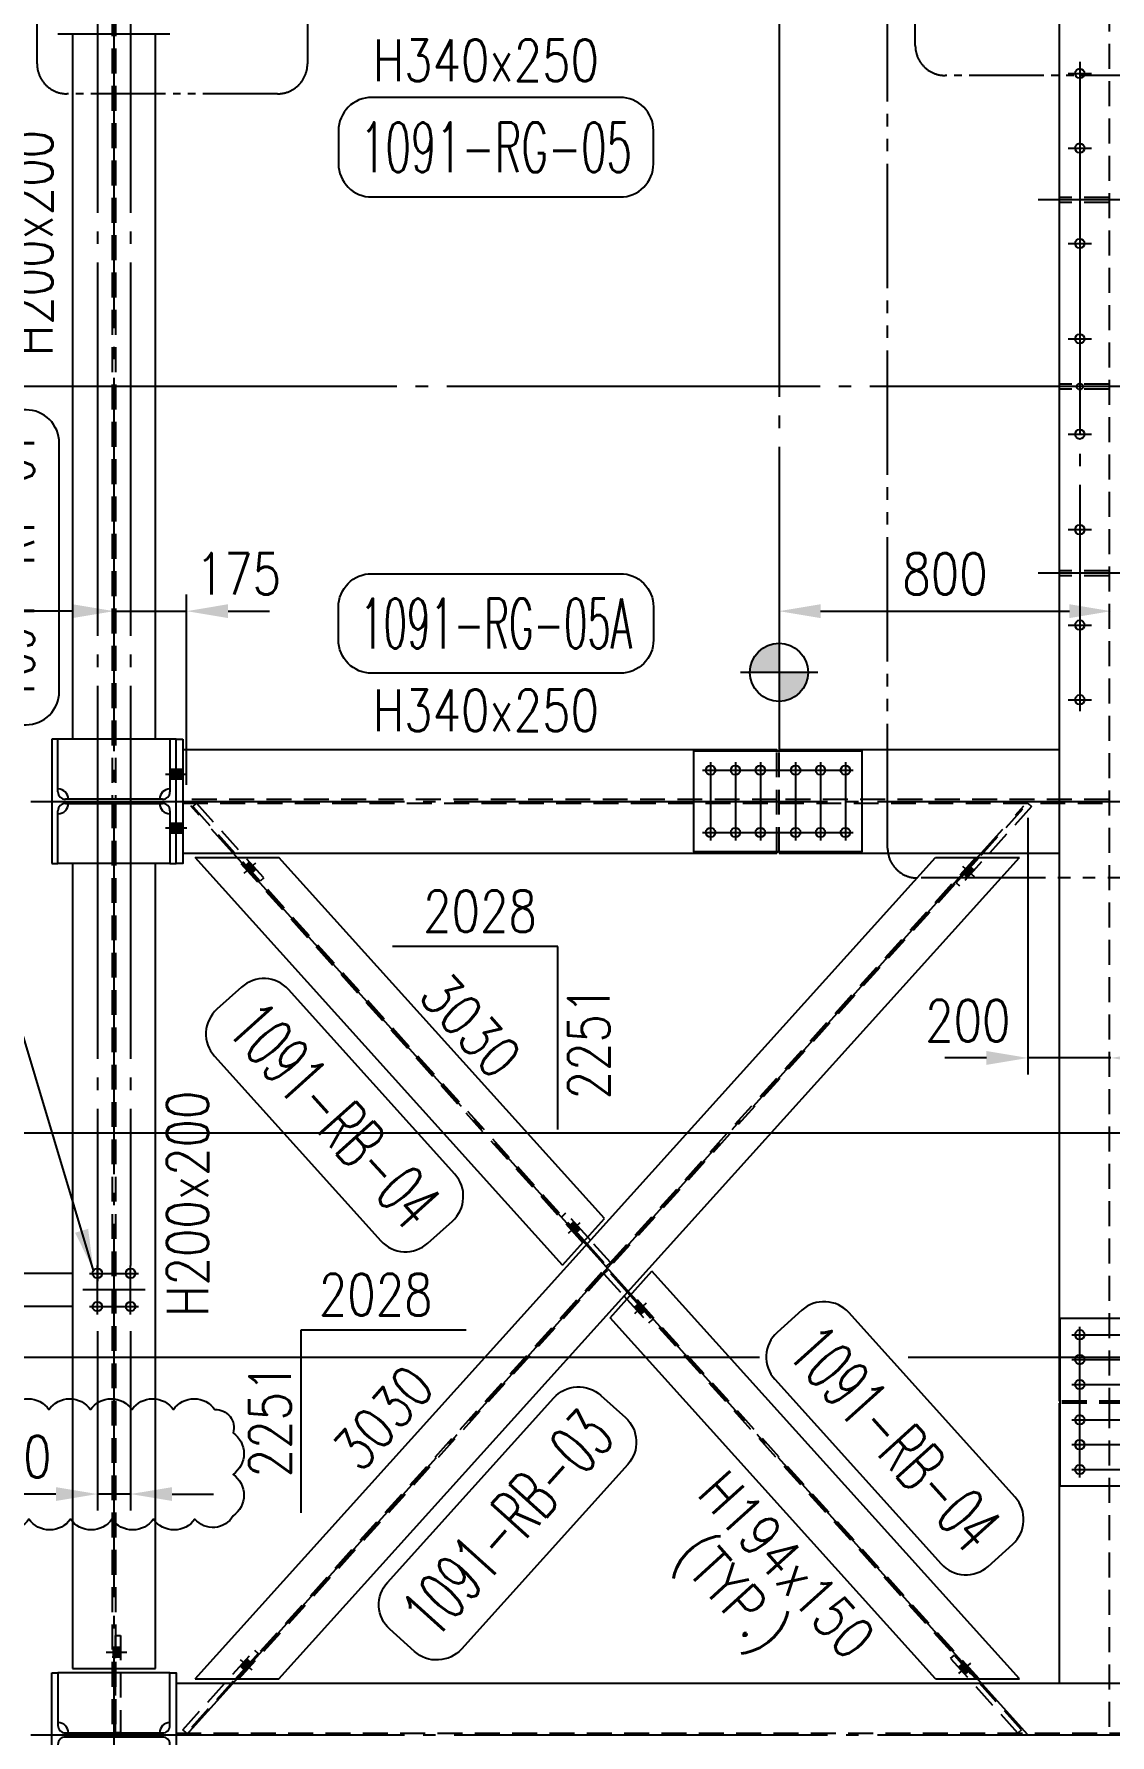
# Model space of a CAD drawing. Header units: millimetres. Extents: x 0 to 232280, y -26939 to 23794.
# Drawn here: x 59681 to 62275, y 8517 to 12618 of the extents above; entities that cross this region are included whole.
import ezdxf
from ezdxf.enums import TextEntityAlignment as Align

# ---------------------------------------------------------------- set-up
doc = ezdxf.new("R2010")
doc.units = ezdxf.units.MM
doc.header["$LTSCALE"] = 30
for name, pattern in [('JNK-CENTER', [34, 30, -1.5, 1, -1.5]), ('JNK-HIDDEN', [3, 2, -1]), ('PH2', [15, 10, -1, 1, -1, 1, -1])]:
    doc.linetypes.add(name, pattern=pattern)
for name, color, linetype in [('CEN-R', 1, 'JNK-CENTER'), ('CON-G', 3, 'Continuous'), ('CON-W', 7, 'Continuous'), ('CON-Y', 2, 'Continuous'), ('det', 2, 'PH2'), ('Dim-W', 7, 'Continuous'), ('HID-Y', 2, 'JNK-HIDDEN'), ('rev-1', 2, 'Continuous'), ('STL-OBJT', 7, 'Continuous')]:
    doc.layers.add(name, color=color, linetype=linetype)
doc.styles.add('SIMPLEX', font='simplex.shx', dxfattribs={"width": 0.8})
doc.dimstyles.new('DIM40', dxfattribs={"dimscale": 40, "dimtxt": 2.5, "dimasz": 2.5, "dimexe": 1, "dimexo": 1, "dimgap": 1, "dimtad": 1, "dimdec": 0, "dimdsep": 46, "dimtxsty": 'SIMPLEX', "dimcen": 0, "dimclrd": 7, "dimclre": 7, "dimclrt": 2, "dimadec": 1, "dimazin": 2, "dimtfac": 1, "dimtdec": 0, "dimtix": 1, "dimtmove": 2, "dimatfit": 2, "dimfxl": 1, "dimtolj": 1, "dimtzin": 0, "dimarcsym": 1})

# ---------------------------------------------------------------- blocks, each defined once
blk = doc.blocks.new('A$C719F1443')
at = {"layer": 'CON-G'}
for p, q in [((300, 300), (0, 300)), ((0, 300), (0, 285)), ((300, 285), (300, 300)), ((0, 285), (127, 285)), ((145, 267), (145, 33)), ((155, 33), (155, 267)), ((173, 285), (300, 285)), ((127, 15), (0, 15)), ((0, 15), (0, 0)), ((0, 0), (300, 0)), ((300, 15), (173, 15)), ((300, 0), (300, 15))]:
    blk.add_line(p, q, dxfattribs=at)
for centre, start, end in [((127, 267), 0, 90), ((173, 267), 90, 180), ((127, 33), 270, 0), ((173, 33), 180, 270)]:
    blk.add_arc(centre, 18, start, end, dxfattribs=at)
blk = doc.blocks.new('A$C1FE84643')
at = {"layer": 'Dim-W'}
h = blk.add_hatch(color=256, dxfattribs=at)
h.paths.add_polyline_path([(26, 23), (11, 23), (11, 11.5), (26, 11.5)])
h.paths.add_polyline_path([(42, 23), (26, 23), (26, 11.5), (42, 11.5)])
h.paths.add_polyline_path([(42, 11.5), (26, 11.5), (26, 0), (42, 0)])
h.paths.add_polyline_path([(26, 11.5), (11, 11.5), (11, 0), (26, 0)])
at = {"layer": 'CEN-R'}
blk.add_line((52, 11.5), (0, 11.5), dxfattribs=at)
at = {"layer": 'HID-Y'}
for p, q in [((42, 23), (11, 23)), ((42, 0), (11, 0))]:
    blk.add_line(p, q, dxfattribs=at)
blk = doc.blocks.new('f21222')
at = {"layer": 'CEN-R'}
for p, q in [((319744, -21651.3), (319744, -21839.7)), ((319804, -21651.3), (319804, -21839.7)), ((319864, -21651.3), (319864, -21839.7)), ((319949, -21651.3), (319949, -21839.7)), ((320009, -21651.3), (320009, -21839.7)), ((320069, -21651.3), (320069, -21839.7)), ((319724.8, -21670.5), (320088.1, -21670.5)), ((319724.8, -21820.5), (320088.1, -21820.5))]:
    blk.add_line(p, q, dxfattribs=at)
at = {"layer": 'CON-G'}
for p, q in [((319904, -21620.5), (319904, -21623.5)), ((319909, -21620.5), (319909, -21623.5)), ((319904, -21867.5), (319904, -21870.5)), ((319909, -21867.5), (319909, -21870.5))]:
    blk.add_line(p, q, dxfattribs=at)
blk.add_lwpolyline([(319704, -21623.5), (320109, -21623.5), (320109, -21867.5), (319704, -21867.5)], close=True, dxfattribs=at)
for centre in [(319744, -21670.5), (319804, -21670.5), (319864, -21670.5), (319949, -21670.5), (320009, -21670.5), (320069, -21670.5), (319744, -21820.5), (319804, -21820.5), (319864, -21820.5), (319949, -21820.5), (320009, -21820.5), (320069, -21820.5)]:
    blk.add_circle(centre, 11.5, dxfattribs=at)
at = {"layer": 'HID-Y'}
for p, q in [((319904, -21867.5), (319904, -21623.5)), ((319909, -21867.5), (319909, -21623.5))]:
    blk.add_line(p, q, dxfattribs=at)
blk = doc.blocks.new('A$C02384DC5')
at = {"layer": 'Dim-W'}
h = blk.add_hatch(color=256, dxfattribs=at)
h.paths.add_polyline_path([(1891.9, 2067.7), (1883, 2075.7), (1890.7, 2084.3), (1899.6, 2076.2)])
h.paths.add_polyline_path([(1899.6, 2076.2), (1890.7, 2084.3), (1898.4, 2092.8), (1907.3, 2084.8)])
h.paths.add_polyline_path([(1890.7, 2084.3), (1888.5, 2086.3), (1896.2, 2094.8), (1898.4, 2092.8)])
h.paths.add_polyline_path([(1888.5, 2086.3), (1886.3, 2088.3), (1894, 2096.8), (1896.2, 2094.8)])
h.paths.add_polyline_path([(1880.8, 2077.7), (1878.6, 2079.7), (1886.3, 2088.3), (1888.5, 2086.3)])
h.paths.add_polyline_path([(1883, 2075.7), (1880.8, 2077.7), (1888.5, 2086.3), (1890.7, 2084.3)])
h = blk.add_hatch(color=256, dxfattribs=at)
h.paths.add_polyline_path([(153.9, 183.3), (162.8, 175.3), (155.1, 166.7), (146.2, 174.8)])
h.paths.add_polyline_path([(146.2, 174.8), (155.1, 166.7), (147.4, 158.2), (138.5, 166.2)])
h.paths.add_polyline_path([(155.1, 166.7), (157.3, 164.7), (149.6, 156.2), (147.4, 158.2)])
h.paths.add_polyline_path([(157.3, 164.7), (159.5, 162.7), (151.8, 154.2), (149.6, 156.2)])
h.paths.add_polyline_path([(165, 173.3), (167.2, 171.3), (159.5, 162.7), (157.3, 164.7)])
h.paths.add_polyline_path([(162.8, 175.3), (165, 173.3), (157.3, 164.7), (155.1, 166.7)])
at = {"layer": 'CEN-R'}
for p, q in [((8.9, 0), (2036.9, 2251)), ((1878.8, 2095), (1907.1, 2069.5)), ((167, 156), (138.7, 181.5))]:
    blk.add_line(p, q, dxfattribs=at)
at = {"layer": 'CON-G'}
for p, q in [((29.6, 135), (1814.3, 2116)), ((231.5, 135), (2016.2, 2116)), ((1814.3, 2116), (2016.2, 2116)), ((29.6, 135), (231.5, 135))]:
    blk.add_line(p, q, dxfattribs=at)
at = {"layer": 'HID-Y'}
for p, q in [((126.5, 135), (1911.2, 2116)), ((134.6, 135), (1919.3, 2116)), ((1894, 2096.8), (1907.3, 2084.8)), ((1878.6, 2079.7), (1891.9, 2067.7)), ((151.8, 154.2), (138.5, 166.2)), ((167.2, 171.3), (153.9, 183.3))]:
    blk.add_line(p, q, dxfattribs=at)
for points in [[(1864, 2054.6), (2036.9, 2246.5), (2045.8, 2238.5), (1872.9, 2046.6)], [(181.8, 196.4), (8.9, 4.5), (0, 12.5), (172.9, 204.4)]]:
    blk.add_lwpolyline(points, close=True, dxfattribs=at)
blk = doc.blocks.new('A$C15C745DD')
at = {"layer": 'CEN-R'}
for p, q in [((0, 1851), (56, 1851)), ((28, 1879), (28, 313)), ((0, 1671), (56, 1671)), ((0, 1441), (56, 1441)), ((0, 1211), (56, 1211)), ((0, 981), (56, 981)), ((0, 751), (56, 751)), ((0, 521), (56, 521)), ((0, 341), (56, 341))]:
    blk.add_line(p, q, dxfattribs=at)
blk.add_circle((28, 1096), 7.5, dxfattribs=at)
at = {"layer": 'CON-G'}
for centre in [(28, 1851), (28, 1671), (28, 1441), (28, 1211), (28, 981), (28, 751), (28, 521), (28, 341)]:
    blk.add_circle(centre, 11.5, dxfattribs=at)
blk = doc.blocks.new('DUCT-TAG')
at = {"layer": 'CON-G'}
blk.add_lwpolyline([(-9.49, -1), (-9.49, 1, -0.414214), (-7.49, 3), (7.49, 3, -0.414214), (9.49, 1), (9.49, -1, -0.414214), (7.49, -3), (-7.49, -3, -0.414214)], format="xyb", close=True, dxfattribs=at)
at = {"layer": 'CON-G', "style": 'SIMPLEX', "width": 1.246304}
blk.add_attdef('NAME', text='', height=3, dxfattribs=at).set_placement((-8.19, -1.5), (8.19, -1.5), align=Align.FIT)
at = {"layer": 'CON-Y', "style": 'SIMPLEX'}
blk.add_attdef('ELEVATION', text='', height=2, dxfattribs=at).set_placement((0, -6.02), align=Align.CENTER)
blk = doc.blocks.new('A$C1D371EE2')
at = {"layer": 'Dim-W'}
h = blk.add_hatch(color=256, dxfattribs=at)
h.paths.add_polyline_path([(159.5, 2096.3), (151.8, 2104.9), (142.9, 2096.8), (150.6, 2088.3)])
h.paths.add_polyline_path([(159.5, 2096.3), (150.6, 2088.3), (158.3, 2079.7), (167.2, 2087.8)])
h.paths.add_polyline_path([(150.6, 2088.3), (148.4, 2086.3), (156.1, 2077.7), (158.3, 2079.7)])
h.paths.add_polyline_path([(148.4, 2086.3), (146.2, 2084.3), (153.9, 2075.7), (156.1, 2077.7)])
h.paths.add_polyline_path([(140.7, 2094.8), (138.5, 2092.8), (146.2, 2084.3), (148.4, 2086.3)])
blk.add_hatch(color=256, dxfattribs=at).paths.add_polyline_path([(142.9, 2096.8), (140.7, 2094.8), (148.4, 2086.3), (150.6, 2088.3)])
h = blk.add_hatch(color=256, dxfattribs=at)
h.paths.add_polyline_path([(922.3, 1227.3), (924.6, 1229.3), (932.3, 1220.7), (930, 1218.7)])
h.paths.add_polyline_path([(920.1, 1225.2), (922.3, 1227.3), (930, 1218.7), (927.8, 1216.7)])
h.paths.add_polyline_path([(927.8, 1216.7), (930, 1218.7), (937.7, 1210.2), (935.5, 1208.2)])
h.paths.add_polyline_path([(930, 1218.7), (932.3, 1220.7), (939.9, 1212.2), (937.7, 1210.2)])
h.paths.add_polyline_path([(932.3, 1220.7), (941.2, 1228.8), (948.9, 1220.2), (939.9, 1212.2)])
h.paths.add_polyline_path([(932.3, 1220.7), (924.6, 1229.3), (933.5, 1237.3), (941.2, 1228.8)])
h = blk.add_hatch(color=256, dxfattribs=at)
h.paths.add_polyline_path([(1105.7, 1023.7), (1103.4, 1021.7), (1095.7, 1030.3), (1098, 1032.3)])
h.paths.add_polyline_path([(1107.9, 1025.8), (1105.7, 1023.7), (1098, 1032.3), (1100.2, 1034.3)])
h.paths.add_polyline_path([(1100.2, 1034.3), (1098, 1032.3), (1090.3, 1040.8), (1092.5, 1042.8)])
h.paths.add_polyline_path([(1098, 1032.3), (1095.7, 1030.3), (1088.1, 1038.8), (1090.3, 1040.8)])
h.paths.add_polyline_path([(1095.7, 1030.3), (1086.8, 1022.2), (1079.1, 1030.8), (1088.1, 1038.8)])
h.paths.add_polyline_path([(1095.7, 1030.3), (1103.4, 1021.7), (1094.5, 1013.7), (1086.8, 1022.2)])
h = blk.add_hatch(color=256, dxfattribs=at)
h.paths.add_polyline_path([(1860.8, 163.2), (1869.7, 171.3), (1877.4, 162.7), (1868.5, 154.7)])
h.paths.add_polyline_path([(1868.5, 154.7), (1877.4, 162.7), (1885.1, 154.2), (1876.2, 146.1)])
h.paths.add_polyline_path([(1877.4, 162.7), (1879.6, 164.7), (1887.3, 156.2), (1885.1, 154.2)])
h.paths.add_polyline_path([(1879.6, 164.7), (1881.8, 166.7), (1889.5, 158.2), (1887.3, 156.2)])
h.paths.add_polyline_path([(1871.9, 173.3), (1874.1, 175.3), (1881.8, 166.7), (1879.6, 164.7)])
h.paths.add_polyline_path([(1869.7, 171.3), (1871.9, 173.3), (1879.6, 164.7), (1877.4, 162.7)])
at = {"layer": 'CEN-R'}
for p, q in [((2028, 0), (0, 2251)), ((138.7, 2077.6), (167, 2103)), ((920.4, 1210), (948.6, 1235.4)), ((1107.6, 1041), (1079.4, 1015.6)), ((1889.3, 173.4), (1861, 148))]:
    blk.add_line(p, q, dxfattribs=at)
at = {"layer": 'CON-G'}
for p, q in [((20.7, 2116), (222.6, 2116)), ((906.3, 1133), (20.7, 2116)), ((1007.3, 1245), (222.6, 2116)), ((906.3, 1133), (1007.3, 1245)), ((959.2, 1190.8), (965.5, 1183.8)), ((973.6, 1192.7), (966.9, 1200.2)), ((1020.7, 1006), (1121.7, 1118)), ((2007.3, 135), (1121.7, 1118)), ((1069.2, 1059.8), (1062.5, 1067.2)), ((1054.4, 1058.3), (1061.1, 1050.8)), ((1805.4, 135), (1020.7, 1006)), ((1805.4, 135), (2007.3, 135))]:
    blk.add_line(p, q, dxfattribs=at)
at = {"layer": 'HID-Y'}
for p, q in [((954.8, 1186.8), (117.6, 2116)), ((958.8, 1191.2), (125.7, 2116)), ((138.5, 2092.8), (151.8, 2104.9)), ((153.9, 2075.7), (167.2, 2087.8)), ((905.5, 1250.4), (914.4, 1258.5)), ((958.8, 1191.2), (905.5, 1250.4)), ((966.9, 1200.2), (914.4, 1258.5)), ((920.1, 1225.2), (933.5, 1237.3)), ((935.5, 1208.2), (948.9, 1220.2)), ((1022.1, 1138.9), (973.6, 1192.7)), ((965.5, 1183.8), (1013.2, 1130.9)), ((1014.8, 1120.1), (1005.9, 1112.1)), ((1005.9, 1112.1), (1054.4, 1058.3)), ((1013.2, 1130.9), (1022.1, 1138.9)), ((1062.5, 1067.2), (1014.8, 1120.1)), ((1061.1, 1050.8), (1113.6, 992.5)), ((1902.3, 135), (1069.2, 1059.8)), ((1069.2, 1059.8), (1122.5, 1000.6)), ((1910.4, 135), (1073.2, 1064.2)), ((1092.5, 1042.8), (1079.1, 1030.8)), ((1107.9, 1025.8), (1094.5, 1013.7)), ((1122.5, 1000.6), (1113.6, 992.5)), ((1874.1, 175.3), (1860.8, 163.2)), ((1889.5, 158.2), (1876.2, 146.1))]:
    blk.add_line(p, q, dxfattribs=at)
for points in [[(15.3, 2238.5), (24.2, 2246.5), (186.3, 2066.6), (177.4, 2058.6)], [(2003.8, 4.5), (1841.7, 184.4), (1850.6, 192.4), (2012.7, 12.5)]]:
    blk.add_lwpolyline(points, close=True, dxfattribs=at)
blk = doc.blocks.new('A$C5A3D7FFA')
at = {"layer": 'det'}
for p, q in [((0, 72), (0, 2484.3)), ((17030.6, 0), (72, 0))]:
    blk.add_line(p, q, dxfattribs=at)
blk.add_arc((72, 72), 72, 180, 270, dxfattribs=at)
blk = doc.blocks.new('*D1357')
at = {"layer": 'DEFPOINTS', "color": 0, "transparency": 16777216}
for p in [(62277, 8516.8), (59874, 7666.8), (62277, 3728.7)]:
    blk.add_point(p, dxfattribs=at)
at = {"layer": 'Dim-W', "color": 7, "linetype": 'ByBlock', "lineweight": -2, "transparency": 16777216}
for p, q in [((62277, 8476.8), (62277, 4764.1)), ((59874, 7626.8), (59874, 3688.7)), ((62277, 4605.1), (62277, 3688.7)), ((59974, 3728.7), (62177, 3728.7))]:
    blk.add_line(p, q, dxfattribs=at)
at = {"layer": 'Dim-W', "color": 7, "transparency": 16777216}
for points in [[(59974, 3745.4), (59974, 3712), (59874, 3728.7)], [(62177, 3745.4), (62177, 3712), (62277, 3728.7)]]:
    blk.add_solid(points, dxfattribs=at)
at = {"layer": 'Dim-W', "color": 2, "transparency": 16777216, "insert": (61075.5, 3818.7), "char_height": 100, "attachment_point": 5, "style": 'SIMPLEX'}
blk.add_mtext('\\A1;2403', dxfattribs=at)
blk = doc.blocks.new('*D1284')
at = {"layer": 'DEFPOINTS', "color": 0, "transparency": 16777216}
for p in [(61477, 11243.4), (62277, 11226.3), (62277, 11226.3)]:
    blk.add_point(p, dxfattribs=at)
at = {"layer": 'Dim-W', "color": 7, "linetype": 'ByBlock', "lineweight": -2, "transparency": 16777216}
for p, q in [((61477, 11203.4), (61477, 11186.3)), ((61577, 11226.3), (62177, 11226.3))]:
    blk.add_line(p, q, dxfattribs=at)
at = {"layer": 'Dim-W', "color": 7, "transparency": 16777216}
for points in [[(61577, 11243), (61577, 11209.6), (61477, 11226.3)], [(62177, 11243), (62177, 11209.6), (62277, 11226.3)]]:
    blk.add_solid(points, dxfattribs=at)
at = {"layer": 'Dim-W', "color": 2, "transparency": 16777216, "insert": (61877, 11316.3), "char_height": 100, "attachment_point": 5, "style": 'SIMPLEX'}
blk.add_mtext('\\A1;800', dxfattribs=at)
blk = doc.blocks.new('*D1335')
at = {"layer": 'DEFPOINTS', "color": 0, "transparency": 16777216}
for p in [(59874, 11226.3), (60049, 11226.3), (60049, 10767.8)]:
    blk.add_point(p, dxfattribs=at)
at = {"layer": 'Dim-W', "color": 7, "linetype": 'ByBlock', "lineweight": -2, "transparency": 16777216}
for p, q in [((60049, 10807.8), (60049, 11266.3)), ((59774, 11226.3), (59674, 11226.3)), ((59874, 11226.3), (60049, 11226.3)), ((60149, 11226.3), (60249, 11226.3))]:
    blk.add_line(p, q, dxfattribs=at)
at = {"layer": 'Dim-W', "color": 7, "transparency": 16777216}
for points in [[(59774, 11243), (59774, 11209.6), (59874, 11226.3)], [(60149, 11243), (60149, 11209.6), (60049, 11226.3)]]:
    blk.add_solid(points, dxfattribs=at)
at = {"layer": 'Dim-W', "color": 2, "transparency": 16777216, "insert": (60173.9, 11316.3), "char_height": 100, "attachment_point": 5, "style": 'SIMPLEX'}
blk.add_mtext('\\A1;175', dxfattribs=at)
blk = doc.blocks.new('*D1336')
at = {"layer": 'DEFPOINTS', "color": 0, "transparency": 16777216}
for p in [(62077, 10767.8), (62077, 10149.1), (62277, 10149.1)]:
    blk.add_point(p, dxfattribs=at)
at = {"layer": 'Dim-W', "color": 7, "linetype": 'ByBlock', "lineweight": -2, "transparency": 16777216}
for p, q in [((62077, 10727.8), (62077, 10109.1)), ((61977, 10149.1), (61877, 10149.1)), ((62277, 10149.1), (62077, 10149.1)), ((62377, 10149.1), (62477, 10149.1))]:
    blk.add_line(p, q, dxfattribs=at)
at = {"layer": 'Dim-W', "color": 7, "transparency": 16777216}
for points in [[(61977, 10165.8), (61977, 10132.4), (62077, 10149.1)], [(62377, 10165.8), (62377, 10132.4), (62277, 10149.1)]]:
    blk.add_solid(points, dxfattribs=at)
at = {"layer": 'Dim-W', "color": 2, "transparency": 16777216, "insert": (61932.1, 10239.1), "char_height": 100, "attachment_point": 5, "style": 'SIMPLEX'}
blk.add_mtext('\\A1;200', dxfattribs=at)
blk = doc.blocks.new('*D1372')
at = {"layer": 'DEFPOINTS', "color": 0, "transparency": 16777216}
for p in [(58225.6, 9967.8), (58225.6, 9426.8), (62670, 9426.8)]:
    blk.add_point(p, dxfattribs=at)
at = {"layer": 'Dim-W', "color": 7, "linetype": 'ByBlock', "lineweight": -2, "transparency": 16777216}
for p, q in [((58225.6, 9867.8), (58225.6, 9526.8)), ((61430, 9426.8), (58185.6, 9426.8)), ((62630, 9426.8), (61787.9, 9426.8))]:
    blk.add_line(p, q, dxfattribs=at)
at = {"layer": 'Dim-W', "color": 7, "transparency": 16777216}
for points in [[(58208.9, 9867.8), (58242.3, 9867.8), (58225.6, 9967.8)], [(58208.9, 9526.8), (58242.3, 9526.8), (58225.6, 9426.8)]]:
    blk.add_solid(points, dxfattribs=at)
at = {"layer": 'Dim-W', "color": 2, "transparency": 16777216, "insert": (58135.6, 9697.3), "char_height": 100, "attachment_point": 5, "rotation": 90, "style": 'SIMPLEX'}
blk.add_mtext('\\A1;541', dxfattribs=at)
blk = doc.blocks.new('A$C43825677')
at = {"layer": 'CEN-R'}
for p, q in [((35, 134.2), (35, 95.8)), ((35, 15.8), (35, 134.2)), ((75, 150), (75, 0)), ((115, 15.8), (115, 134.2)), ((15.8, 115), (134.2, 115)), ((150, 75), (0, 75)), ((15.8, 35), (134.2, 35))]:
    blk.add_line(p, q, dxfattribs=at)
at = {"layer": 'CON-G'}
for centre in [(35, 115), (115, 115), (35, 35), (115, 35)]:
    blk.add_circle(centre, 11.5, dxfattribs=at)
blk = doc.blocks.new('*D1369')
at = {"layer": 'DEFPOINTS', "color": 0, "transparency": 16777216}
for p in [(57905.6, 10767.8), (57265.6, 9629.8), (59814.8, 9629.8)]:
    blk.add_point(p, dxfattribs=at)
at = {"layer": 'Dim-W', "color": 7, "linetype": 'ByBlock', "lineweight": -2, "transparency": 16777216}
for p, q in [((57532.4, 10767.8), (57225.6, 10767.8)), ((57865.6, 10767.8), (57638.1, 10767.8)), ((57265.6, 10667.8), (57265.6, 9729.8)), ((57545.6, 9629.8), (57225.6, 9629.8)), ((57734, 9629.8), (57623.6, 9629.8)), ((58052.2, 9629.8), (57935.3, 9629.8)), ((59774.8, 9629.8), (58268.2, 9629.8))]:
    blk.add_line(p, q, dxfattribs=at)
at = {"layer": 'Dim-W', "color": 7, "transparency": 16777216}
for points in [[(57248.9, 10667.8), (57282.3, 10667.8), (57265.6, 10767.8)], [(57248.9, 9729.8), (57282.3, 9729.8), (57265.6, 9629.8)]]:
    blk.add_solid(points, dxfattribs=at)
at = {"layer": 'Dim-W', "color": 2, "transparency": 16777216, "insert": (57175.6, 10198.8), "char_height": 100, "attachment_point": 5, "rotation": 90, "style": 'SIMPLEX'}
blk.add_mtext('\\A1;1138', dxfattribs=at)
blk = doc.blocks.new('*D1370')
at = {"layer": 'DEFPOINTS', "color": 0, "transparency": 16777216}
for p in [(57265.6, 9629.8), (57265.6, 9549.8), (59814.8, 9549.8)]:
    blk.add_point(p, dxfattribs=at)
at = {"layer": 'Dim-W', "color": 7, "linetype": 'ByBlock', "lineweight": -2, "transparency": 16777216}
for p, q in [((57265.6, 9729.8), (57265.6, 9829.8)), ((57265.6, 9629.8), (57265.6, 9549.8)), ((57540.8, 9549.8), (57225.6, 9549.8)), ((57730.5, 9549.8), (57626.8, 9549.8)), ((59774.8, 9549.8), (57938.8, 9549.8)), ((57265.6, 9449.8), (57265.6, 9349.8))]:
    blk.add_line(p, q, dxfattribs=at)
at = {"layer": 'Dim-W', "color": 7, "transparency": 16777216}
for points in [[(57248.9, 9729.8), (57282.3, 9729.8), (57265.6, 9629.8)], [(57248.9, 9449.8), (57282.3, 9449.8), (57265.6, 9549.8)]]:
    blk.add_solid(points, dxfattribs=at)
at = {"layer": 'Dim-W', "color": 2, "transparency": 16777216, "insert": (57175.6, 9361.3), "char_height": 100, "attachment_point": 5, "rotation": 90, "style": 'SIMPLEX'}
blk.add_mtext('\\A1;80', dxfattribs=at)
blk = doc.blocks.new('*D1319')
at = {"layer": 'DEFPOINTS', "color": 0, "transparency": 16777216}
for p in [(59674, 10767.8), (58225.6, 9967.8), (62545, 9967.8)]:
    blk.add_point(p, dxfattribs=at)
at = {"layer": 'Dim-W', "color": 7, "linetype": 'ByBlock', "lineweight": -2, "transparency": 16777216}
for p, q in [((59634, 10767.8), (58185.6, 10767.8)), ((58225.6, 10667.8), (58225.6, 10067.8)), ((62505, 9967.8), (58185.6, 9967.8))]:
    blk.add_line(p, q, dxfattribs=at)
at = {"layer": 'Dim-W', "color": 7, "transparency": 16777216}
for points in [[(58208.9, 10667.8), (58242.3, 10667.8), (58225.6, 10767.8)], [(58208.9, 10067.8), (58242.3, 10067.8), (58225.6, 9967.8)]]:
    blk.add_solid(points, dxfattribs=at)
at = {"layer": 'Dim-W', "color": 2, "transparency": 16777216, "insert": (58135.6, 10367.8), "char_height": 100, "attachment_point": 5, "rotation": 90, "style": 'SIMPLEX'}
blk.add_mtext('\\A1;800', dxfattribs=at)
blk = doc.blocks.new('*D1320')
at = {"layer": 'DEFPOINTS', "color": 0, "transparency": 16777216}
for p in [(59834, 9530.6), (59914, 9530.6), (59834, 9097.7)]:
    blk.add_point(p, dxfattribs=at)
at = {"layer": 'Dim-W', "color": 7, "linetype": 'ByBlock', "lineweight": -2, "transparency": 16777216}
for p, q in [((59834, 9490.6), (59834, 9057.7)), ((59914, 9490.6), (59914, 9057.7)), ((59734, 9097.7), (59634, 9097.7)), ((59914, 9097.7), (59834, 9097.7)), ((60014, 9097.7), (60114, 9097.7))]:
    blk.add_line(p, q, dxfattribs=at)
at = {"layer": 'Dim-W', "color": 7, "transparency": 16777216}
for points in [[(59734, 9114.3), (59734, 9081), (59834, 9097.7)], [(60014, 9114.3), (60014, 9081), (59914, 9097.7)]]:
    blk.add_solid(points, dxfattribs=at)
at = {"layer": 'Dim-W', "color": 2, "transparency": 16777216, "insert": (59654.9, 9187.7), "char_height": 100, "attachment_point": 5, "style": 'SIMPLEX'}
blk.add_mtext('\\A1;80', dxfattribs=at)
blk = doc.blocks.new('FS-MARK')
h = blk.add_hatch(color=256)
edge = h.paths.add_edge_path()
edge.add_arc((0, 0), 1.75, 90, 180)
edge.add_line((-1.75, 0), (0, 0))
edge.add_line((0, 0), (0, 1.75))
h = blk.add_hatch(color=256)
edge = h.paths.add_edge_path()
edge.add_line((0, 0), (0, -1.75))
edge.add_arc((0, 0), 1.75, 270, 360)
edge.add_line((1.75, 0), (0, 0))
for p, q in [((0, 2.33), (0, -2.33)), ((2.33, 0), (-2.33, 0))]:
    blk.add_line(p, q)
blk.add_circle((0, 0), 1.75)
at = {"layer": 'CON-Y', "style": 'SIMPLEX', "width": 0.8}
blk.add_attdef('F.S.', (3.19, 1), '', height=2.5, dxfattribs=at)

msp = doc.modelspace()

# ---------------------------------------------------------------- hatches: boundary and pattern name
at = {"layer": 'CON-W'}
h = msp.add_hatch(color=256, dxfattribs=at)
h.paths.add_polyline_path([(59877.98, 8704.78), (59889.98, 8704.78), (59889.98, 8716.78), (59877.98, 8716.78)])
h.paths.add_polyline_path([(59873.98, 8704.78), (59877.98, 8704.78), (59877.98, 8716.78), (59873.98, 8716.78)])
h.paths.add_polyline_path([(59869.98, 8704.78), (59873.98, 8704.78), (59873.98, 8716.78), (59869.98, 8716.78)])
h.paths.add_polyline_path([(59869.98, 8716.78), (59873.98, 8716.78), (59873.98, 8727.78), (59869.98, 8727.78)])
h.paths.add_polyline_path([(59873.98, 8716.78), (59877.98, 8716.78), (59877.98, 8727.78), (59873.98, 8727.78)])
h.paths.add_polyline_path([(59877.98, 8716.78), (59889.98, 8716.78), (59889.98, 8727.78), (59877.98, 8727.78)])

# ---------------------------------------------------------------- linework, layer by layer
at = {"layer": 'CEN-R'}
for p, q in [((59873.98, 15868.78), (59873.98, 7666.78)), ((59833.98, 13086.62), (59833.98, 9648.95)), ((59913.98, 13086.62), (59913.98, 9648.95)), ((61476.98, 12642.78), (61476.98, 10892.78)), ((62476.98, 12217.78), (62101.98, 12217.78)), ((80955.98, 11767.78), (59133.45, 11767.78)), ((62476.98, 11317.78), (62101.98, 11317.78)), ((59673.98, 10767.78), (80905.98, 10767.78)), ((59854.98, 8716.78), (59904.98, 8716.78)), ((59673.98, 8516.78), (80905.98, 8516.78))]:
    msp.add_line(p, q, dxfattribs=at)
at = {"layer": 'CON-G'}
for p, q in [((62151.98, 14213.78), (62151.98, 9321.78)), ((60008.98, 12617.78), (59738.98, 12617.78)), ((59773.98, 12617.78), (59773.98, 10917.78)), ((59973.98, 10917.78), (59973.98, 12617.78)), ((60008.98, 10917.78), (59738.98, 10917.78)), ((60039.98, 10892.78), (61471.98, 10892.78)), ((61476.98, 10892.78), (62151.98, 10892.78)), ((60039.98, 10642.78), (61471.98, 10642.78)), ((61476.98, 10642.78), (62151.98, 10642.78)), ((60008.98, 10617.78), (59738.98, 10617.78)), ((59773.98, 10617.78), (59773.98, 8676.78)), ((59973.98, 8676.78), (59973.98, 10617.78)), ((62151.98, 9316.78), (62151.98, 8641.78)), ((60008.98, 8666.78), (59738.98, 8666.78)), ((59773.98, 8676.78), (59973.98, 8676.78)), ((60023.98, 8641.78), (69585.98, 8641.78))]:
    msp.add_line(p, q, dxfattribs=at)
msp.add_lwpolyline([(60039.98, 10917.78), (60039.98, 10617.78), (60023.98, 10617.78), (60023.98, 10917.78)], close=True, dxfattribs=at)
msp.add_lwpolyline([(59723.98, 8666.78), (59738.98, 8666.78), (59738.98, 8539.78, 0.4142136), (59756.98, 8521.78), (59990.98, 8521.78, 0.4142136), (60008.98, 8539.78), (60008.98, 8666.78), (60023.98, 8666.78), (60023.98, 8366.78), (60008.98, 8366.78), (60008.98, 8493.78, 0.4142136), (59990.98, 8511.78), (59756.98, 8511.78, 0.4142136), (59738.98, 8493.78), (59738.98, 8366.78), (59723.98, 8366.78)], format="xyb", close=True, dxfattribs=at)
for centre, start, end in [((59738.98, 10772.78), 0, 90), ((60008.98, 10772.78), 90, 180), ((59738.98, 10762.78), 270, 0), ((60008.98, 10762.78), 180, 270), ((59738.98, 8521.78), 0, 90), ((60008.98, 8521.78), 90, 180)]:
    msp.add_arc(centre, 25, start, end, dxfattribs=at)
at = {"layer": 'CON-W'}
for p, q in [((60943.46, 10418.13), (60545.7, 10418.13)), ((60943.46, 9976.63), (60943.46, 10418.13)), ((60325.23, 9052.3), (60325.23, 9493.8)), ((60325.23, 9493.8), (60722.99, 9493.8))]:
    msp.add_line(p, q, dxfattribs=at)
at = {"layer": 'det', "ltscale": 0.6}
for points in [[(62385.29, 13059.15, -0.4142136), (62457.29, 12987.15), (62457.29, 12589.84, -0.4142136), (62385.29, 12517.84), (61877.5, 12517.84, -0.4142136), (61805.5, 12589.84), (61805.5, 12987.15, -0.4142136), (61877.5, 13059.15)], [(60268.38, 13015.08, -0.4142136), (60340.38, 12943.08), (60340.38, 12545.76, -0.4142136), (60268.38, 12473.76), (59760.58, 12473.76, -0.4142136), (59688.58, 12545.76), (59688.58, 12943.08, -0.4142136), (59760.58, 13015.08)]]:
    msp.add_lwpolyline(points, format="xyb", close=True, dxfattribs=at)
at = {"layer": 'HID-Y'}
for p, q in [((62272.48, 14213.78), (62272.48, 9321.78)), ((59869.98, 12762.78), (59869.98, 10772.78)), ((59877.98, 12762.78), (59877.98, 10772.78)), ((62272.48, 12223.78), (62151.98, 12223.78)), ((62272.48, 12211.78), (62151.98, 12211.78)), ((62272.48, 11773.78), (62151.98, 11773.78)), ((62272.48, 11761.78), (62151.98, 11761.78)), ((62272.48, 11323.78), (62151.98, 11323.78)), ((62272.48, 11311.78), (62151.98, 11311.78)), ((59869.98, 10762.78), (59869.98, 8521.78)), ((59877.98, 10762.78), (59877.98, 8521.78)), ((61471.98, 10772.28), (60039.98, 10772.28)), ((60039.98, 10763.28), (61471.98, 10763.28)), ((62272.48, 10772.28), (61476.98, 10772.28)), ((61476.98, 10763.28), (62272.48, 10763.28)), ((62272.48, 9316.78), (62272.48, 8516.78)), ((59889.98, 8727.78), (59869.98, 8727.78)), ((59889.98, 8704.78), (59869.98, 8704.78)), ((60023.98, 8521.28), (69585.98, 8521.28))]:
    msp.add_line(p, q, dxfattribs=at)
msp.add_lwpolyline([(59889.98, 8521.78), (59877.98, 8521.78), (59877.98, 8756.78), (59889.98, 8756.78)], close=True, dxfattribs=at)
at = {"layer": 'rev-1'}
msp.add_lwpolyline([(59517.27, 9301.35, -0.5205671), (59617.27, 9301.35, -0.5205671), (59717.27, 9301.35, -0.5205671), (59817.27, 9301.35, -0.5205671), (59917.27, 9301.35, -0.5205671), (60017.27, 9301.35, -0.5205671), (60117.27, 9301.35, -0.5205671), (60161.08, 9245.15, -0.5205671), (60161.08, 9145.15, -0.5205671), (60161.08, 9045.15, -0.5205671), (60069.03, 9037.2, -0.5205671), (59969.03, 9037.2, -0.5205671), (59869.03, 9037.2, -0.5205671), (59769.03, 9037.2, -0.5205671), (59669.03, 9037.2, -0.5205671), (59569.03, 9037.2, -0.5205671), (59517.27, 9085.44, -0.5205671), (59517.27, 9185.44, -0.5205671)], format="xyb", close=True, dxfattribs=at)

# ---------------------------------------------------------------- block references
at = {"layer": 'CON-G'}
for name, p in [('A$C5A3D7FFA', (61738.7, 10583)), ('A$C15C745DD', (62173.98, 10671.79)), ('A$C1D371EE2', (60048.98, 8516.78)), ('A$C43825677', (59798.98, 9514.78))]:
    msp.add_blockref(name, p, dxfattribs=at)
at = {"layer": 'CON-W'}
msp.add_blockref('f21222', (-258431.99, 32513.29), dxfattribs=at)
at = {"layer": 'CON-W', "rotation": 90.00000000000001}
msp.add_blockref('f21222', (40531.47, -310587.18), dxfattribs=at)
at = {"layer": 'Dim-W', "rotation": 90}
msp.add_blockref('A$C719F1443', (60023.98, 10617.78), dxfattribs=at)
at = {"layer": 'Dim-W'}
for name, p in [('A$C1FE84643', (59997.98, 10821.28)), ('A$C02384DC5', (60040.08, 8516.78))]:
    msp.add_blockref(name, p, dxfattribs=at)
at = {"layer": 'Dim-W', "xscale": -1, "rotation": 180}
msp.add_blockref('A$C1FE84643', (59997.98, 10714.28), dxfattribs=at)
at = {"layer": 'STL-OBJT'}
ref = msp.add_blockref('DUCT-TAG', (60794.78, 12344.84), dxfattribs=dict(at, xscale=-40, yscale=40, zscale=40, rotation=180))
ref.add_attrib('NAME', '1091-RG-05', dxfattribs={"layer": 'CON-G', "height": 120, "style": 'SIMPLEX', "width": 0.5733}).set_placement((60467.18, 12284.84), (61122.38, 12284.84), align=Align.FIT)
ref = msp.add_blockref('DUCT-TAG', (59621.97, 11332.07), dxfattribs=dict(at, xscale=-40, yscale=40, zscale=40, rotation=270))
ref.add_attrib('NAME', '1091-RT-01', dxfattribs={"layer": 'CON-G', "height": 120, "rotation": 90, "style": 'SIMPLEX', "width": 0.609894}).set_placement((59681.97, 11004.47), (59681.97, 11659.67), align=Align.FIT)
ref = msp.add_blockref('DUCT-TAG', (60794.78, 11196.66), dxfattribs=dict(at, xscale=40, yscale=40, zscale=40))
ref.add_attrib('NAME', '1091-RG-05A', dxfattribs={"layer": 'CON-G', "height": 120, "style": 'SIMPLEX', "width": 0.516486}).set_placement((60467.18, 11136.66), (61122.38, 11136.66), align=Align.FIT)
at = {"layer": 'STL-OBJT', "xscale": 40, "yscale": 40, "zscale": 40}
msp.add_blockref('FS-MARK', (61476.98, 11078.79), dxfattribs=at)
at = {"layer": 'STL-OBJT'}
ref = msp.add_blockref('DUCT-TAG', (60405.89, 10011.13), dxfattribs=dict(at, xscale=-39.99999999999009, yscale=40, zscale=40, rotation=132.0167305316239))
ref.add_attrib('NAME', '1091-RB-04', dxfattribs={"layer": 'CON-G', "height": 120, "rotation": 312.01673, "style": 'SIMPLEX', "width": 0.570448}).set_placement((60142.03, 10214.36), (60580.59, 9727.58), align=Align.FIT)
ref = msp.add_blockref('DUCT-TAG', (61756.43, 9232.12), dxfattribs=dict(at, xscale=-39.99999999999009, yscale=40, zscale=40, rotation=132.0167305316239))
ref.add_attrib('NAME', '1091-RB-04', dxfattribs={"layer": 'CON-G', "height": 120, "rotation": 312.01673, "style": 'SIMPLEX', "width": 0.570448}).set_placement((61492.58, 9435.35), (61931.13, 8948.57), align=Align.FIT)
ref = msp.add_blockref('DUCT-TAG', (60822.78, 9026.86), dxfattribs=dict(at, xscale=39.99999999999781, yscale=40.00000000000001, zscale=40, rotation=227.9832695401253))
ref.add_attrib('NAME', '1091-RB-03', dxfattribs={"layer": 'CON-G', "height": 120, "rotation": 47.98327, "style": 'SIMPLEX', "width": 0.5733}).set_placement((60648.08, 8743.31), (61086.64, 9230.09), align=Align.FIT)

# ---------------------------------------------------------------- texts
at = {"layer": 'CON-Y', "style": 'SIMPLEX', "width": 0.8}
for s, p in [('H340x250', (60497.95, 12504.48)), ('H340x250', (60497.95, 10937.03)), ('2028', (60619.16, 10452.79)), ('2028', (60367.62, 9528.45))]:
    msp.add_text(s, height=100, dxfattribs=at).set_placement(p)
for s, rotation, p in [('H200x200', 90, (59725.83, 11841.36)), ('3030', 312.01673, (60604.55, 10295.19)), ('2251', 90, (61068.75, 10049.15)), ('H200x200', 90, (60101.41, 9525.09)), ('3030', 47.98327, (60468.61, 9146.47)), ('2251', 90, (60299.94, 9137.88)), ('H194x150', 312.01673, (61276.15, 9096.41)), ('(TYP.)', 312.01673, (61221.97, 8944.77))]:
    msp.add_text(s, height=100, rotation=rotation, dxfattribs=at).set_placement(p)

# ---------------------------------------------------------------- dimensions: what is measured, and where the dimension line sits
at = {"layer": 'Dim-W'}
for base, p1, p2, picture, middle in [((60048.98, 11226.3), (59873.98, 11226.3), (60048.98, 10767.78), '*D1335', (60173.88, 11316.3)), ((62076.98, 10149.11), (62276.98, 10149.11), (62076.98, 10767.78), '*D1336', (61932.09, 10239.11)), ((59833.98, 9097.67), (59913.98, 9530.62), (59833.98, 9530.62), '*D1320', (59654.88, 9187.67))]:
    dim = msp.add_linear_dim(base=base, p1=p1, p2=p2, dimstyle='DIM40', dxfattribs=at)
    dim.commit()
    dim.dimension.update_dxf_attribs({"geometry": picture, "text_midpoint": middle, "dimtype": 160})
for base, p1, p2, picture, middle in [((62276.98, 11226.3), (61476.98, 11243.4), (62276.98, 11226.3), '*D1284', (61876.98, 11316.3)), ((62276.98, 3728.68), (59873.98, 7666.78), (62276.98, 8516.78), '*D1357', (61075.48, 3818.68))]:
    dim = msp.add_linear_dim(base=base, p1=p1, p2=p2, dimstyle='DIM40', dxfattribs=at)
    dim.commit()
    dim.dimension.update_dxf_attribs({"geometry": picture, "text_midpoint": middle})
for base, p1, p2, picture, middle in [((57265.61, 9629.78), (57905.61, 10767.78), (59814.81, 9629.78), '*D1369', (57175.61, 10198.78)), ((58225.61, 9967.78), (59673.98, 10767.78), (62544.98, 9967.78), '*D1319', (58135.61, 10367.78)), ((58225.61, 9426.78), (58225.61, 9967.78), (62669.98, 9426.78), '*D1372', (58135.61, 9697.28))]:
    dim = msp.add_linear_dim(base=base, p1=p1, p2=p2, angle=90, dimstyle='DIM40', dxfattribs=at)
    dim.commit()
    dim.dimension.update_dxf_attribs({"geometry": picture, "text_midpoint": middle})
dim = msp.add_linear_dim(base=(57265.61, 9549.78), p1=(57265.61, 9629.78), p2=(59814.81, 9549.78), angle=90, dimstyle='DIM40', dxfattribs=at)
dim.commit()
dim.dimension.update_dxf_attribs({"geometry": '*D1370', "text_midpoint": (57175.61, 9361.28), "dimtype": 160})

# ---------------------------------------------------------------- leaders
at = {"layer": 'CON-G'}
msp.add_leader([(59824.77, 9636.67), (59339.35, 11254.75)], dimstyle='DIM40', override={"dimgap": 1, "dimtad": 0}, dxfattribs=at)

doc.saveas('drawing.dxf')
